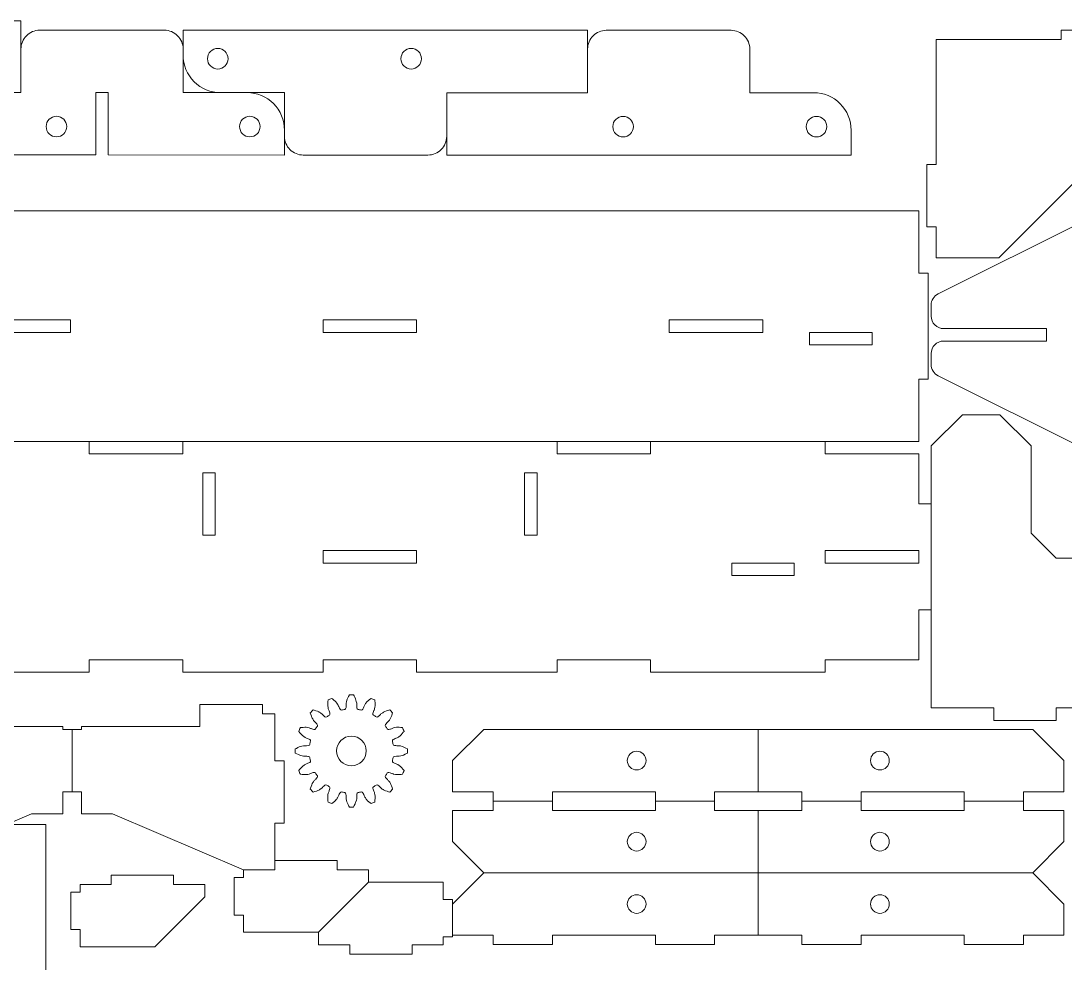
# Model space of a CAD drawing. Header units: millimetres. Extents: x -607 to 602, y -457 to -156.
# Drawn here: x -41.7 to 125.7, y -307.2 to -156.1 of the extents above; entities that cross this region are included whole.
import ezdxf

# ---------------------------------------------------------------- set-up
doc = ezdxf.new("R2010")
doc.units = ezdxf.units.MM
doc.header["$MEASUREMENT"] = 0
doc.layers.add('Default', color=7, linetype='Continuous')

msp = doc.modelspace()

# ---------------------------------------------------------------- linework, layer by layer
at = {"layer": 'Default', "color": 250, "lineweight": 9}
for points in [[(-56.6758, -167.601), (-56.6758, -166.101), (-122.1758, -166.101), (-122.1758, -167.6009), (-137.1758, -167.601), (-137.1758, -166.101), (-202.6758, -166.101), (-202.6758, -167.601), (-217.6758, -167.601), (-217.6758, -156.101), (-41.6758, -156.101), (-41.6758, -167.601), (-64.2694, -167.601), (-64.2694, -177.5974), (-29.6758, -177.601), (-29.6759, -167.6037), (-27.6758, -167.6037), (-27.6758, -177.6012), (0.5689, -177.6041), (0.5688, -173.6064)], [(-18.6758, -157.601), (-38.6758, -157.6011)], [(-15.6759, -161.6064), (-15.6759, -157.6118), (49.1623, -157.6118), (49.1623, -167.6118), (26.5688, -167.6118), (26.5688, -177.6118), (91.407, -177.6118), (91.407, -173.6172)], [(72.1623, -157.6118), (52.1623, -157.6118)], [(115.0572, -194.1118), (105.0573, -194.1118), (105.0573, -189.1117), (103.5573, -189.1118), (103.5573, -179.1118), (105.0573, -179.1118), (105.0573, -159.1118), (125.0573, -159.1118), (125.0574, -157.6118), (135.0573, -157.6118), (135.0573, -159.1118), (140.0573, -159.1118), (140.0573, -169.1118), (115.0572, -194.1118)], [(-5.4312, -167.6064), (-15.6758, -167.6064), (-15.6758, -160.601)], [(85.407, -167.6172), (75.1623, -167.6172), (75.1623, -160.6118)], [(0.5688, -174.6118), (0.5688, -167.6064), (-9.6759, -167.6064)], [(23.5688, -177.6118), (3.5688, -177.6118)], [(-73.7416, -196.5368), (-73.7416, -186.5368), (102.2584, -186.5368), (102.2584, -196.5368), (103.7584, -196.5368), (103.7584, -213.5368), (102.2584, -213.5368), (102.2584, -223.5368), (-73.7416, -223.5368), (-73.7416, -213.5368), (-75.2416, -213.5368), (-75.2416, -196.5368), (-73.7416, -196.5368)], [(105.3386, -199.88), (128.8107, -188.1439)], [(104.233, -203.4328), (104.233, -201.6688)], [(106.233, -207.4328), (122.733, -207.4328), (122.733, -205.4328), (106.233, -205.4328)], [(104.233, -211.1967), (104.233, -209.4328)], [(128.8107, -224.7216), (105.3386, -212.9856)], [(124.2584, -242.2486), (155.2584, -242.2486), (155.2584, -246.2496), (156.7584, -246.2496), (156.7584, -256.2496), (155.2584, -256.2496), (155.2584, -266.2496), (145.2584, -266.2496), (145.2584, -268.2496), (135.2584, -268.2496), (135.2584, -266.2496), (124.2584, -266.2496), (124.2584, -268.2496), (114.2584, -268.2496), (114.2584, -266.2496), (104.2584, -266.2496), (104.2584, -224.2486), (109.2584, -219.2486), (115.2584, -219.2486), (120.2584, -224.2486), (120.2584, -238.2486), (124.2584, -242.2486)], [(-15.7416, -223.5368), (-15.7416, -225.5368), (-30.7416, -225.5368), (-30.7416, -223.5368)], [(44.2584, -223.5368), (44.2584, -225.5368), (59.2584, -225.5368), (59.2584, -223.5368)], [(104.2584, -233.5368), (102.2584, -233.5368), (102.2584, -225.5368), (87.2584, -225.5368), (87.2584, -223.5368)], [(104.2584, -250.5368), (102.2584, -250.5368), (102.2584, -258.5368), (87.2584, -258.5368), (87.2584, -260.5368), (59.2584, -260.5368), (59.2584, -258.5368), (44.2584, -258.5368), (44.2584, -260.5368), (21.7584, -260.5368), (21.7584, -258.5368), (6.7584, -258.5368), (6.7584, -260.5368), (-15.7416, -260.5368), (-15.7416, -258.5368), (-30.7416, -258.5368), (-30.7416, -260.5368), (-58.7416, -260.5368)], [(-33.4755, -269.7092), (-34.9755, -269.7092), (-34.9755, -269.2092), (-53.9755, -269.2092), (-53.9755, -265.7092), (-63.9755, -265.7092), (-63.9755, -267.2092), (-65.9755, -267.2092), (-65.9755, -274.7092), (-67.4755, -274.7092), (-67.4755, -284.7092), (-65.9755, -284.7092), (-65.9755, -292.2092), (-60.9755, -292.2092), (-39.9755, -283.2092), (-34.9755, -283.2092), (-34.9755, -279.7092), (-33.4755, -279.7092)], [(-2.9755, -267.2092), (-0.9755, -267.2092), (-0.9755, -274.7092), (0.5245, -274.7092), (0.5245, -284.7092), (-0.9755, -284.7092), (-0.9755, -292.2092), (-5.9755, -292.2092), (-26.9755, -283.2092), (-31.9755, -283.2092), (-31.9755, -279.7092), (-33.4755, -279.7092), (-33.4755, -269.7092), (-31.9755, -269.7092), (-31.9755, -269.2092), (-12.9755, -269.2092), (-12.9755, -265.7092), (-2.9755, -265.7092), (-2.9755, -267.2092)], [(76.5245, -269.6928), (32.5245, -269.6928), (27.5245, -274.6928), (27.5245, -279.6928), (34.0245, -279.6928), (34.0245, -281.1928)], [(83.5245, -281.1928), (83.5245, -279.6928), (76.5245, -279.6928), (76.5245, -269.6928), (120.5245, -269.6928), (125.5245, -274.6928), (125.5245, -279.6928), (119.0245, -279.6928), (119.0245, -281.1928)], [(120.5245, -292.6928), (125.5245, -297.6928), (125.5245, -302.6928), (119.0245, -302.6928), (119.0245, -304.1928), (109.5245, -304.1928), (109.5245, -302.6928), (93.0245, -302.6928), (93.0245, -304.1928), (83.5245, -304.1928), (83.5245, -302.6928), (76.5245, -302.6928), (76.5245, -292.6928), (32.5245, -292.6928), (27.5245, -287.6928), (27.5245, -282.6928), (34.0245, -282.6928), (34.0245, -281.1928), (43.5245, -281.1928), (43.5245, -282.6928), (60.0245, -282.6928), (60.0245, -281.1928), (69.5245, -281.1928), (69.5245, -282.6928), (76.5245, -282.6928)], [(43.5245, -281.1928), (43.5245, -279.6928), (60.0245, -279.6928), (60.0245, -281.1928)], [(69.5245, -281.1928), (69.5245, -279.6928), (76.5245, -279.6928)], [(125.5245, -287.6928), (125.5245, -282.6928), (119.0245, -282.6928), (119.0245, -281.1928), (109.5245, -281.1928), (109.5245, -282.6928), (93.0245, -282.6928), (93.0245, -281.1928), (83.5245, -281.1928), (83.5245, -282.6928), (76.5245, -282.6928), (76.5245, -292.6928), (120.5245, -292.6928), (125.5245, -287.6928)], [(109.5245, -281.1928), (109.5245, -279.6928), (93.0245, -279.6928), (93.0245, -281.1928)], [(-87.6966, -305.1553), (-63.9244, -305.1553), (-43.6966, -284.9275), (-37.6966, -284.9275), (-37.6966, -321.1553), (-87.6966, -321.1553), (-92.6966, -316.1553), (-92.6966, -310.1553), (-87.6966, -305.1553)], [(-5.9755, -292.2092), (-5.9755, -293.4592), (-7.4755, -293.4592), (-7.4755, -299.4592), (-5.9755, -299.4592), (-5.9755, -302.2092), (6.0245, -302.2092), (14.0245, -294.2092), (14.0245, -292.2092), (9.0245, -292.2092), (9.0245, -290.7092), (-0.9755, -290.7092)], [(32.5245, -292.6928), (27.5245, -297.6928)], [(-12.1983, -296.5457), (-12.1983, -294.5457), (-17.1983, -294.5457), (-17.1983, -293.0457), (-27.1983, -293.0457), (-27.1983, -294.5457), (-32.1983, -294.5457), (-32.1983, -295.7957), (-33.6983, -295.7957), (-33.6983, -301.7957), (-32.1983, -301.7957), (-32.1983, -304.5457), (-20.1983, -304.5457), (-12.1983, -296.5457)], [(6.0245, -302.2092), (6.0245, -304.2092), (11.0245, -304.2092), (11.0245, -305.7092), (21.0245, -305.7092), (21.0245, -304.2092), (26.0245, -304.2092), (26.0245, -302.9592), (27.5245, -302.9592), (27.5245, -296.9592), (26.0245, -296.9592), (26.0245, -294.2092), (14.0245, -294.2092), (6.0245, -302.2092)], [(27.5245, -302.6928), (34.0245, -302.6928), (34.0245, -304.1928), (43.5245, -304.1928), (43.5245, -302.6928), (60.0245, -302.6928), (60.0245, -304.1928), (69.5245, -304.1928), (69.5245, -302.6928), (76.5245, -302.6928)]]:
    msp.add_lwpolyline(points, dxfattribs=at)
at = {"layer": 'Default', "color": 240, "lineweight": 9}
for points in [[(-48.7416, -204.0368), (-33.7416, -204.0368), (-33.7416, -206.0368), (-48.7416, -206.0368), (-48.7416, -204.0368)], [(21.7584, -206.0368), (6.7584, -206.0368), (6.7584, -204.0368), (21.7584, -204.0368), (21.7584, -206.0368)], [(62.2584, -206.0368), (62.2584, -204.0368), (77.2584, -204.0368), (77.2584, -206.0368), (62.2584, -206.0368)], [(94.7584, -208.0368), (84.7584, -208.0368), (84.7584, -206.0368), (94.7584, -206.0368), (94.7584, -208.0368)], [(-10.5416, -228.5368), (-12.5416, -228.5368), (-12.5416, -238.5368), (-10.5416, -238.5368), (-10.5416, -228.5368)], [(41.0584, -228.5368), (39.0584, -228.5368), (39.0584, -238.5368), (41.0584, -238.5368), (41.0584, -228.5368)], [(21.7584, -243.0368), (6.7584, -243.0368), (6.7584, -241.0368), (21.7584, -241.0368), (21.7584, -243.0368)], [(87.2584, -243.0368), (87.2584, -241.0368), (102.2584, -241.0368), (102.2584, -243.0368), (87.2584, -243.0368)], [(82.2584, -245.0368), (72.2584, -245.0368), (72.2584, -243.0368), (82.2584, -243.0368), (82.2584, -245.0368)]]:
    msp.add_lwpolyline(points, dxfattribs=at)
at = {"layer": 'Default', "color": 250, "lineweight": 9}
for points, knots in [([(-38.6758, -157.6011), (-39.4716, -157.601), (-40.2346, -157.9171), (-40.7972, -158.4797), (-41.3598, -159.0423), (-41.6758, -159.8053), (-41.6758, -160.601)], [0, 0, 0, 0, 1, 1, 1, 2, 2, 2, 2]), ([(-15.6758, -160.601), (-15.6758, -159.8053), (-15.9919, -159.0423), (-16.5545, -158.4797), (-17.1171, -157.9171), (-17.8802, -157.601), (-18.6758, -157.601)], [0, 0, 0, 0, 1, 1, 1, 2, 2, 2, 2]), ([(52.1623, -157.6118), (51.3667, -157.6118), (50.6036, -157.9279), (50.041, -158.4905), (49.4784, -159.0531), (49.1623, -159.8162), (49.1623, -160.6118)], [0, 0, 0, 0, 1, 1, 1, 2, 2, 2, 2]), ([(75.1623, -160.6118), (75.1623, -159.8162), (74.8463, -159.0531), (74.2837, -158.4905), (73.7211, -157.9279), (72.958, -157.6118), (72.1623, -157.6118)], [0, 0, 0, 0, 1, 1, 1, 2, 2, 2, 2]), ([(-9.6759, -167.6064), (-11.2672, -167.6064), (-12.7933, -166.9743), (-13.9185, -165.8491), (-15.0437, -164.7238), (-15.6759, -163.1977), (-15.6759, -161.6064)], [0, 0, 0, 0, 1, 1, 1, 2, 2, 2, 2]), ([(0.5688, -173.6064), (0.5688, -172.0151), (-0.0635, -170.4889), (-1.1886, -169.3637), (-2.3138, -168.2385), (-3.8398, -167.6064), (-5.4312, -167.6064)], [0, 0, 0, 0, 1, 1, 1, 2, 2, 2, 2]), ([(91.407, -173.6172), (91.407, -172.0259), (90.7748, -170.4998), (89.6496, -169.3745), (88.5244, -168.2493), (86.9983, -167.6172), (85.407, -167.6172)], [0, 0, 0, 0, 1, 1, 1, 2, 2, 2, 2]), ([(3.5688, -177.6118), (2.7731, -177.6118), (2.01, -177.2957), (1.4474, -176.7331), (0.8848, -176.1705), (0.5688, -175.4074), (0.5688, -174.6118)], [0, 0, 0, 0, 1, 1, 1, 2, 2, 2, 2]), ([(26.5688, -174.6118), (26.5688, -175.4074), (26.2527, -176.1705), (25.6901, -176.7331), (25.1275, -177.2957), (24.3644, -177.6118), (23.5688, -177.6118)], [0, 0, 0, 0, 1, 1, 1, 2, 2, 2, 2]), ([(106.233, -205.4328), (105.7026, -205.4328), (105.1939, -205.2221), (104.8188, -204.847), (104.4437, -204.4719), (104.233, -203.9632), (104.233, -203.4328)], [0, 0, 0, 0, 1, 1, 1, 2, 2, 2, 2]), ([(12.1763, -280.0317), (12.1886, -279.9302), (12.2615, -279.8463), (12.3604, -279.8201), (12.5331, -279.7926), (12.7047, -279.7585), (12.8748, -279.7177), (12.9762, -279.7041), (13.0757, -279.7537), (13.1259, -279.8429), (13.237, -280.0401), (13.3393, -280.2761), (13.3627, -280.3448), (13.3932, -280.4344), (13.444, -280.5373), (13.4618, -280.5664), (13.5504, -280.7113), (13.6925, -280.8984), (13.7414, -280.9557), (13.9159, -281.1601), (14.2964, -281.4791), (14.4431, -281.5876), (14.6464, -281.5118), (14.8469, -281.4288), (15.0441, -281.3386), (15.0981, -280.9783), (15.104, -280.5298), (15.0935, -280.3957), (15.0818, -280.2464), (15.036, -280.0057), (15.016, -279.9226), (15, -279.8563), (14.9502, -279.7383), (14.9293, -279.6958), (14.8654, -279.566), (14.7724, -279.2827), (14.7419, -279.1735), (14.7143, -279.0749), (14.7496, -278.9696), (14.8309, -278.9075), (14.98, -278.816), (15.1255, -278.7188), (15.267, -278.6161), (15.3555, -278.5647), (15.4664, -278.5724), (15.5469, -278.6356), (15.725, -278.7754), (15.9098, -278.9542), (15.9577, -279.0087), (16.0202, -279.0798), (16.1066, -279.1555), (16.1341, -279.1755), (16.2715, -279.2755), (16.4744, -279.394), (16.5415, -279.4282), (16.7808, -279.5502), (17.2545, -279.6994), (17.4315, -279.7434), (17.5903, -279.5957), (17.7438, -279.4422), (17.8915, -279.2834), (17.8035, -278.9298), (17.6374, -278.5133), (17.5763, -278.3933), (17.5083, -278.2599), (17.3739, -278.0551), (17.3236, -277.986), (17.2835, -277.9309), (17.1924, -277.8408), (17.1568, -277.8096), (17.048, -277.7141), (16.8537, -277.488), (16.7837, -277.3988), (16.7206, -277.3183), (16.7128, -277.2074), (16.7642, -277.1189), (16.8669, -276.9774), (16.9642, -276.8319), (17.0556, -276.6828), (17.1177, -276.6015), (17.2231, -276.5662), (17.3216, -276.5938), (17.5397, -276.6547), (17.7789, -276.7492), (17.844, -276.7812), (17.9289, -276.823), (18.0376, -276.8599), (18.0708, -276.8679), (18.2359, -276.9077), (18.4687, -276.9395), (18.5438, -276.9454), (18.8116, -276.9665), (19.3063, -276.9231), (19.4867, -276.896), (19.5769, -276.6987), (19.66, -276.4983), (19.7357, -276.295), (19.5191, -276.002), (19.2061, -275.6807), (19.1038, -275.5933), (18.99, -275.4961), (18.7874, -275.3583), (18.7145, -275.3137), (18.6564, -275.2781), (18.5377, -275.2298), (18.4929, -275.2145), (18.3559, -275.1679), (18.0898, -275.0334), (17.991, -274.9778), (17.9018, -274.9276), (17.8523, -274.8281), (17.8659, -274.7267), (17.9066, -274.5566), (17.9408, -274.385), (17.9682, -274.2123), (17.9944, -274.1134), (18.0783, -274.0404), (18.1799, -274.0282), (18.4046, -274.001), (18.6618, -273.9968), (18.7342, -274.0015), (18.8286, -274.0076), (18.9432, -274), (18.9769, -273.9947), (19.1447, -273.9683), (19.3719, -273.9086), (19.4436, -273.8853), (19.6991, -273.8024), (20.1395, -273.5729), (20.2958, -273.4789), (20.3037, -273.2621), (20.3037, -273.0451), (20.2958, -272.8283), (19.9836, -272.6405), (19.5715, -272.4635), (19.4436, -272.4219), (19.3012, -272.3756), (19.0612, -272.3258), (18.9769, -272.3125), (18.9095, -272.3018), (18.7814, -272.3027), (18.7342, -272.3057), (18.5897, -272.3151), (18.2924, -272.2926), (18.1799, -272.279), (18.0783, -272.2668), (17.9944, -272.1938), (17.9682, -272.0949), (17.9408, -271.9222), (17.9066, -271.7506), (17.8659, -271.5805), (17.8523, -271.4791), (17.9018, -271.3797), (17.991, -271.3295), (18.1883, -271.2184), (18.4242, -271.116), (18.4929, -271.0927), (18.5825, -271.0621), (18.6854, -271.0113), (18.7145, -270.9935), (18.8595, -270.9049), (19.0465, -270.7628), (19.1038, -270.7139), (19.3082, -270.5395), (19.6272, -270.1589), (19.7357, -270.0122), (19.66, -269.8089), (19.5769, -269.6085), (19.4867, -269.4112), (19.1264, -269.3572), (18.6779, -269.3513), (18.5438, -269.3618), (18.3945, -269.3735), (18.1538, -269.4194), (18.0708, -269.4393), (18.0045, -269.4553), (17.8864, -269.5051), (17.844, -269.526), (17.7141, -269.5899), (17.4308, -269.6829), (17.3216, -269.7135), (17.2231, -269.741), (17.1177, -269.7057), (17.0556, -269.6244), (16.9642, -269.4753), (16.8669, -269.3298), (16.7642, -269.1883), (16.7128, -269.0998), (16.7206, -268.9889), (16.7837, -268.9084), (16.9235, -268.7303), (17.1023, -268.5455), (17.1568, -268.4976), (17.2279, -268.4351), (17.3036, -268.3488), (17.3236, -268.3212), (17.4236, -268.1839), (17.5421, -267.981), (17.5763, -267.9139), (17.6983, -267.6745), (17.8475, -267.2008), (17.8915, -267.0238), (17.7438, -266.865), (17.5903, -266.7115), (17.4315, -266.5638), (17.078, -266.6518), (16.6614, -266.818), (16.5415, -266.879), (16.408, -266.947), (16.2032, -267.0814), (16.1341, -267.1317), (16.079, -267.1718), (15.989, -267.263), (15.9577, -267.2985), (15.8622, -267.4073), (15.6361, -267.6016), (15.5469, -267.6716), (15.4664, -267.7348), (15.3555, -267.7425), (15.267, -267.6911), (15.1255, -267.5884), (14.98, -267.4912), (14.8309, -267.3997), (14.7496, -267.3376), (14.7143, -267.2323), (14.7419, -267.1337), (14.8028, -266.9157), (14.8973, -266.6764), (14.9293, -266.6114), (14.9711, -266.5264), (15.008, -266.4177), (15.016, -266.3846), (15.0558, -266.2194), (15.0876, -265.9866), (15.0935, -265.9115), (15.1147, -265.6437), (15.0712, -265.149), (15.0441, -264.9686), (14.8469, -264.8784), (14.6464, -264.7954), (14.4431, -264.7196), (14.1501, -264.9362), (13.8288, -265.2492), (13.7414, -265.3515), (13.6442, -265.4653), (13.5064, -265.668), (13.4618, -265.7408), (13.4262, -265.7989), (13.3779, -265.9176), (13.3627, -265.9624), (13.3161, -266.0995), (13.1815, -266.3656), (13.1259, -266.4643), (13.0757, -266.5535), (12.9762, -266.6031), (12.8748, -266.5895), (12.7047, -266.5487), (12.5331, -266.5146), (12.3604, -266.4871), (12.2615, -266.4609), (12.1886, -266.377), (12.1763, -266.2755), (12.1492, -266.0507), (12.1449, -265.7935), (12.1496, -265.7211), (12.1557, -265.6267), (12.1481, -265.5121), (12.1428, -265.4784), (12.1164, -265.3106), (12.0567, -265.0834), (12.0335, -265.0117), (11.9505, -264.7562), (11.721, -264.3158), (11.627, -264.1595), (11.4102, -264.1516), (11.1932, -264.1516), (10.9764, -264.1595), (10.7887, -264.4717), (10.6116, -264.8838), (10.57, -265.0117), (10.5237, -265.1542), (10.4739, -265.3941), (10.4606, -265.4784), (10.45, -265.5458), (10.4508, -265.6739), (10.4538, -265.7211), (10.4632, -265.8656), (10.4407, -266.1629), (10.4271, -266.2755), (10.4149, -266.377), (10.342, -266.4609), (10.2431, -266.4871), (10.0703, -266.5146), (9.8987, -266.5487), (9.7286, -266.5895), (9.6272, -266.6031), (9.5278, -266.5535), (9.4776, -266.4643), (9.3665, -266.2671), (9.2642, -266.0311), (9.2408, -265.9624), (9.2103, -265.8728), (9.1594, -265.7699), (9.1417, -265.7408), (9.053, -265.5959), (8.9109, -265.4088), (8.862, -265.3515), (8.6876, -265.1471), (8.307, -264.8281), (8.1603, -264.7196), (7.9571, -264.7954), (7.7566, -264.8784), (7.5593, -264.9686), (7.5053, -265.3289), (7.4994, -265.7774), (7.5099, -265.9115), (7.5217, -266.0608), (7.5675, -266.3015), (7.5875, -266.3846), (7.6034, -266.4509), (7.6532, -266.5689), (7.6741, -266.6114), (7.738, -266.7412), (7.8311, -267.0245), (7.8616, -267.1337), (7.8891, -267.2323), (7.8538, -267.3376), (7.7725, -267.3997), (7.6234, -267.4912), (7.4779, -267.5884), (7.3364, -267.6911), (7.2479, -267.7425), (7.1371, -267.7348), (7.0566, -267.6716), (6.8784, -267.5318), (6.6936, -267.353), (6.6457, -267.2985), (6.5832, -267.2274), (6.4969, -267.1517), (6.4693, -267.1317), (6.332, -267.0317), (6.1291, -266.9132), (6.062, -266.879), (5.8226, -266.757), (5.3489, -266.6078), (5.1719, -266.5638), (5.0131, -266.7115), (4.8597, -266.865), (4.7119, -267.0238), (4.7999, -267.3774), (4.9661, -267.794), (5.0271, -267.9139), (5.0951, -268.0473), (5.2296, -268.2521), (5.2798, -268.3212), (5.3199, -268.3764), (5.4111, -268.4664), (5.4466, -268.4976), (5.5554, -268.5931), (5.7497, -268.8192), (5.8197, -268.9084), (5.8829, -268.9889), (5.8906, -269.0998), (5.8392, -269.1883), (5.7365, -269.3298), (5.6393, -269.4753), (5.5478, -269.6244), (5.4857, -269.7057), (5.3804, -269.741), (5.2818, -269.7135), (5.0638, -269.6525), (4.8246, -269.558), (4.7595, -269.526), (4.6745, -269.4842), (4.5658, -269.4473), (4.5327, -269.4393), (4.3675, -269.3995), (4.1348, -269.3677), (4.0597, -269.3618), (3.7918, -269.3407), (3.2971, -269.3841), (3.1167, -269.4112), (3.0265, -269.6085), (2.9435, -269.8089), (2.8678, -270.0122), (3.0844, -270.3052), (3.3973, -270.6265), (3.4996, -270.7139), (3.6135, -270.8111), (3.8161, -270.949), (3.8889, -270.9935), (3.9471, -271.0291), (4.0657, -271.0774), (4.1105, -271.0927), (4.2476, -271.1393), (4.5137, -271.2738), (4.6125, -271.3295), (4.7016, -271.3797), (4.7512, -271.4791), (4.7376, -271.5805), (4.6968, -271.7506), (4.6627, -271.9222), (4.6353, -272.0949), (4.609, -272.1938), (4.5252, -272.2668), (4.4236, -272.279), (4.1988, -272.3062), (3.9416, -272.3104), (3.8693, -272.3057), (3.7748, -272.2996), (3.6602, -272.3072), (3.6266, -272.3125), (3.4587, -272.3389), (3.2315, -272.3986), (3.1599, -272.4219), (2.9043, -272.5048), (2.4639, -272.7343), (2.3076, -272.8283), (2.2998, -273.0451), (2.2998, -273.2621), (2.3076, -273.4789), (2.6198, -273.6667), (3.0319, -273.8437), (3.1599, -273.8853), (3.3023, -273.9316), (3.5422, -273.9814), (3.6266, -273.9947), (3.6939, -274.0054), (3.822, -274.0045), (3.8693, -274.0015), (4.0137, -273.9921), (4.311, -274.0146), (4.4236, -274.0282), (4.5252, -274.0404), (4.609, -274.1134), (4.6353, -274.2123), (4.6627, -274.385), (4.6968, -274.5566), (4.7376, -274.7267), (4.7512, -274.8281), (4.7016, -274.9276), (4.6125, -274.9778), (4.4152, -275.0888), (4.1792, -275.1912), (4.1105, -275.2145), (4.0209, -275.2451), (3.918, -275.2959), (3.8889, -275.3137), (3.744, -275.4023), (3.5569, -275.5444), (3.4996, -275.5933), (3.2953, -275.7677), (2.9762, -276.1483), (2.8678, -276.295), (2.9435, -276.4983), (3.0265, -276.6987), (3.1167, -276.896), (3.477, -276.95), (3.9255, -276.9559), (4.0597, -276.9454), (4.2089, -276.9337), (4.4496, -276.8878), (4.5327, -276.8679), (4.599, -276.8519), (4.717, -276.8021), (4.7595, -276.7812), (4.8893, -276.7173), (5.1726, -276.6243), (5.2818, -276.5938), (5.3804, -276.5662), (5.4858, -276.6015), (5.5478, -276.6828), (5.6393, -276.8319), (5.7365, -276.9774), (5.8392, -277.1189), (5.8906, -277.2074), (5.8829, -277.3183), (5.8197, -277.3988), (5.68, -277.5769), (5.5011, -277.7617), (5.4466, -277.8096), (5.3755, -277.8721), (5.2999, -277.9584), (5.2798, -277.986), (5.1798, -278.1233), (5.0614, -278.3262), (5.0271, -278.3933), (4.9051, -278.6327), (4.756, -279.1064), (4.7119, -279.2834), (4.8597, -279.4422), (5.0131, -279.5957), (5.1719, -279.7434), (5.5255, -279.6554), (5.9421, -279.4892), (6.062, -279.4282), (6.1954, -279.3602), (6.4003, -279.2258), (6.4693, -279.1755), (6.5245, -279.1354), (6.6145, -279.0442), (6.6457, -279.0087), (6.7412, -278.8999), (6.9674, -278.7056), (7.0566, -278.6356), (7.1371, -278.5724), (7.2479, -278.5647), (7.3364, -278.6161), (7.4779, -278.7188), (7.6234, -278.816), (7.7725, -278.9075), (7.8538, -278.9696), (7.8891, -279.0749), (7.8616, -279.1735), (7.8006, -279.3915), (7.7061, -279.6308), (7.6741, -279.6958), (7.6323, -279.7808), (7.5955, -279.8895), (7.5875, -279.9226), (7.5476, -280.0878), (7.5159, -280.3206), (7.5099, -280.3957), (7.4888, -280.6635), (7.5323, -281.1582), (7.5593, -281.3386), (7.7566, -281.4288), (7.9571, -281.5118), (8.1603, -281.5876), (8.4533, -281.371), (8.7746, -281.058), (8.862, -280.9557), (8.9593, -280.8419), (9.0971, -280.6393), (9.1417, -280.5664), (9.1773, -280.5083), (9.2255, -280.3896), (9.2408, -280.3448), (9.2874, -280.2077), (9.4219, -279.9416), (9.4776, -279.8429), (9.5278, -279.7537), (9.6272, -279.7041), (9.7286, -279.7177), (9.8987, -279.7585), (10.0703, -279.7926), (10.2431, -279.8201), (10.342, -279.8463), (10.4149, -279.9302), (10.4271, -280.0317), (10.4543, -280.2565), (10.4585, -280.5137), (10.4538, -280.5861), (10.4477, -280.6805), (10.4553, -280.7951), (10.4606, -280.8288), (10.487, -280.9966), (10.5467, -281.2238), (10.57, -281.2955), (10.6529, -281.551), (10.8824, -281.9914), (10.9764, -282.1477), (11.1932, -282.1556), (11.4102, -282.1556), (11.627, -282.1477), (11.8148, -281.8355), (11.9919, -281.4234), (12.0335, -281.2955), (12.0797, -281.1531), (12.1295, -280.9131), (12.1428, -280.8288), (12.1535, -280.7614), (12.1527, -280.6333), (12.1496, -280.5861), (12.1402, -280.4416), (12.1627, -280.1443), (12.1763, -280.0317)], [0, 0, 0, 0, 1, 1, 1, 2, 2, 2, 3, 3, 3, 4, 4, 4, 5, 5, 5, 6, 6, 6, 7, 7, 7, 8, 8, 8, 9, 9, 9, 10, 10, 10, 11, 11, 11, 12, 12, 12, 13, 13, 13, 14, 14, 14, 15, 15, 15, 16, 16, 16, 17, 17, 17, 18, 18, 18, 19, 19, 19, 20, 20, 20, 21, 21, 21, 22, 22, 22, 23, 23, 23, 24, 24, 24, 25, 25, 25, 26, 26, 26, 27, 27, 27, 28, 28, 28, 29, 29, 29, 30, 30, 30, 31, 31, 31, 32, 32, 32, 33, 33, 33, 34, 34, 34, 35, 35, 35, 36, 36, 36, 37, 37, 37, 38, 38, 38, 39, 39, 39, 40, 40, 40, 41, 41, 41, 42, 42, 42, 43, 43, 43, 44, 44, 44, 45, 45, 45, 46, 46, 46, 47, 47, 47, 48, 48, 48, 49, 49, 49, 50, 50, 50, 51, 51, 51, 52, 52, 52, 53, 53, 53, 54, 54, 54, 55, 55, 55, 56, 56, 56, 57, 57, 57, 58, 58, 58, 59, 59, 59, 60, 60, 60, 61, 61, 61, 62, 62, 62, 63, 63, 63, 64, 64, 64, 65, 65, 65, 66, 66, 66, 67, 67, 67, 68, 68, 68, 69, 69, 69, 70, 70, 70, 71, 71, 71, 72, 72, 72, 73, 73, 73, 74, 74, 74, 75, 75, 75, 76, 76, 76, 77, 77, 77, 78, 78, 78, 79, 79, 79, 80, 80, 80, 81, 81, 81, 82, 82, 82, 83, 83, 83, 84, 84, 84, 85, 85, 85, 86, 86, 86, 87, 87, 87, 88, 88, 88, 89, 89, 89, 90, 90, 90, 91, 91, 91, 92, 92, 92, 93, 93, 93, 94, 94, 94, 95, 95, 95, 96, 96, 96, 97, 97, 97, 98, 98, 98, 99, 99, 99, 100, 100, 100, 101, 101, 101, 102, 102, 102, 103, 103, 103, 104, 104, 104, 105, 105, 105, 106, 106, 106, 107, 107, 107, 108, 108, 108, 109, 109, 109, 110, 110, 110, 111, 111, 111, 112, 112, 112, 113, 113, 113, 114, 114, 114, 115, 115, 115, 116, 116, 116, 117, 117, 117, 118, 118, 118, 119, 119, 119, 120, 120, 120, 121, 121, 121, 122, 122, 122, 123, 123, 123, 124, 124, 124, 125, 125, 125, 126, 126, 126, 127, 127, 127, 128, 128, 128, 129, 129, 129, 130, 130, 130, 131, 131, 131, 132, 132, 132, 133, 133, 133, 134, 134, 134, 135, 135, 135, 136, 136, 136, 137, 137, 137, 138, 138, 138, 139, 139, 139, 140, 140, 140, 141, 141, 141, 142, 142, 142, 143, 143, 143, 144, 144, 144, 145, 145, 145, 146, 146, 146, 147, 147, 147, 148, 148, 148, 149, 149, 149, 150, 150, 150, 151, 151, 151, 152, 152, 152, 153, 153, 153, 154, 154, 154, 155, 155, 155, 156, 156, 156, 157, 157, 157, 158, 158, 158, 159, 159, 159, 160, 160, 160, 161, 161, 161, 162, 162, 162, 163, 163, 163, 164, 164, 164, 165, 165, 165, 166, 166, 166, 167, 167, 167, 168, 168, 168, 169, 169, 169, 170, 170, 170, 171, 171, 171, 172, 172, 172, 173, 173, 173, 174, 174, 174, 175, 175, 175, 176, 176, 176, 177, 177, 177, 178, 178, 178, 179, 179, 179, 180, 180, 180, 181, 181, 181, 182, 182, 182, 183, 183, 183, 184, 184, 184, 185, 185, 185, 186, 186, 186, 187, 187, 187, 188, 188, 188, 189, 189, 189, 190, 190, 190, 191, 191, 191, 192, 192, 192, 192])]:
    msp.add_open_spline(points, degree=3, knots=knots, dxfattribs=at)
at = {"layer": 'Default', "color": 240, "lineweight": 9}
for points in [[(-10.122, -160.5156), (-11.0333, -160.5156), (-11.772, -161.2544), (-11.772, -162.1656), (-11.772, -163.0769), (-11.0333, -163.8156), (-10.122, -163.8156), (-9.2108, -163.8156), (-8.472, -163.0769), (-8.472, -162.1656), (-8.472, -161.2544), (-9.2107, -160.5156), (-10.122, -160.5156)], [(20.878, -160.5156), (19.9667, -160.5156), (19.228, -161.2544), (19.228, -162.1656), (19.228, -163.0769), (19.9667, -163.8156), (20.878, -163.8156), (21.7892, -163.8156), (22.528, -163.0769), (22.528, -162.1656), (22.528, -161.2544), (21.7893, -160.5156), (20.878, -160.5156)], [(-35.9851, -174.6971), (-35.0738, -174.6971), (-34.3351, -173.9584), (-34.3351, -173.0472), (-34.3351, -172.1359), (-35.0738, -171.3972), (-35.9851, -171.3971), (-36.8963, -171.3971), (-37.6351, -172.1359), (-37.6351, -173.0471), (-37.6352, -173.9584), (-36.8964, -174.6971), (-35.9851, -174.6971)], [(-4.9851, -174.6971), (-4.0738, -174.6971), (-3.3351, -173.9584), (-3.3352, -173.0472), (-3.3351, -172.1359), (-4.0739, -171.3972), (-4.9851, -171.3971), (-5.8963, -171.3971), (-6.6351, -172.1359), (-6.6351, -173.0472), (-6.6351, -173.9584), (-5.8963, -174.6971), (-4.9851, -174.6971)], [(54.8531, -174.708), (55.7644, -174.708), (56.5031, -173.9692), (56.5031, -173.058), (56.5031, -172.1467), (55.7644, -171.408), (54.8531, -171.408), (53.9419, -171.408), (53.2031, -172.1467), (53.2031, -173.058), (53.2031, -173.9692), (53.9418, -174.708), (54.8531, -174.708)], [(85.8531, -174.708), (86.7644, -174.708), (87.5031, -173.9692), (87.5031, -173.058), (87.5031, -172.1467), (86.7644, -171.408), (85.8531, -171.408), (84.9419, -171.408), (84.2031, -172.1467), (84.2031, -173.058), (84.2031, -173.9692), (84.9418, -174.708), (85.8531, -174.708)], [(11.3017, -275.5286), (12.6134, -275.5286), (13.6767, -274.4653), (13.6767, -273.1536), (13.6767, -271.8419), (12.6134, -270.7786), (11.3017, -270.7786), (9.9901, -270.7786), (8.9267, -271.8419), (8.9267, -273.1536), (8.9267, -274.4653), (9.99, -275.5286), (11.3017, -275.5286)], [(55.5245, -274.6928), (55.5245, -275.5213), (56.196, -276.1928), (57.0245, -276.1928), (57.8529, -276.1928), (58.5245, -275.5213), (58.5245, -274.6928), (58.5245, -273.8644), (57.8529, -273.1928), (57.0245, -273.1928), (56.196, -273.1928), (55.5245, -273.8644), (55.5245, -274.6928)], [(97.5245, -274.6928), (97.5245, -275.5213), (96.853, -276.1928), (96.0245, -276.1928), (95.1961, -276.1928), (94.5245, -275.5213), (94.5245, -274.6928), (94.5245, -273.8644), (95.1961, -273.1928), (96.0245, -273.1928), (96.853, -273.1928), (97.5245, -273.8644), (97.5245, -274.6928)], [(55.5245, -287.6928), (55.5245, -286.8643), (56.196, -286.1928), (57.0245, -286.1928), (57.8529, -286.1928), (58.5245, -286.8643), (58.5245, -287.6928), (58.5245, -288.5212), (57.8529, -289.1928), (57.0245, -289.1928), (56.196, -289.1928), (55.5245, -288.5212), (55.5245, -287.6928)], [(97.5245, -287.6928), (97.5245, -286.8643), (96.853, -286.1928), (96.0245, -286.1928), (95.1961, -286.1928), (94.5245, -286.8643), (94.5245, -287.6928), (94.5245, -288.5212), (95.1961, -289.1928), (96.0245, -289.1928), (96.853, -289.1928), (97.5245, -288.5212), (97.5245, -287.6928)], [(55.5245, -297.6928), (55.5245, -298.5213), (56.196, -299.1928), (57.0245, -299.1928), (57.8529, -299.1928), (58.5245, -298.5213), (58.5245, -297.6928), (58.5245, -296.8644), (57.8529, -296.1928), (57.0245, -296.1928), (56.196, -296.1928), (55.5245, -296.8644), (55.5245, -297.6928)], [(97.5245, -297.6928), (97.5245, -298.5213), (96.853, -299.1928), (96.0245, -299.1928), (95.1961, -299.1928), (94.5245, -298.5213), (94.5245, -297.6928), (94.5245, -296.8644), (95.1961, -296.1928), (96.0245, -296.1928), (96.853, -296.1928), (97.5245, -296.8644), (97.5245, -297.6928)]]:
    msp.add_open_spline(points, degree=3, knots=[0, 0, 0, 0, 1, 1, 1, 2, 2, 2, 3, 3, 3, 4, 4, 4, 4], dxfattribs=at)
at = {"layer": 'Default', "color": 250, "lineweight": 9}
for points in [[(104.233, -201.6688), (104.233, -200.9113), (104.661, -200.2188), (105.3386, -199.88)], [(104.233, -209.4328), (104.233, -208.3282), (105.1284, -207.4328), (106.233, -207.4328)], [(105.3386, -212.9856), (104.661, -212.6468), (104.233, -211.9543), (104.233, -211.1967)]]:
    msp.add_open_spline(points, degree=3, dxfattribs=at)

doc.saveas('drawing.dxf')
